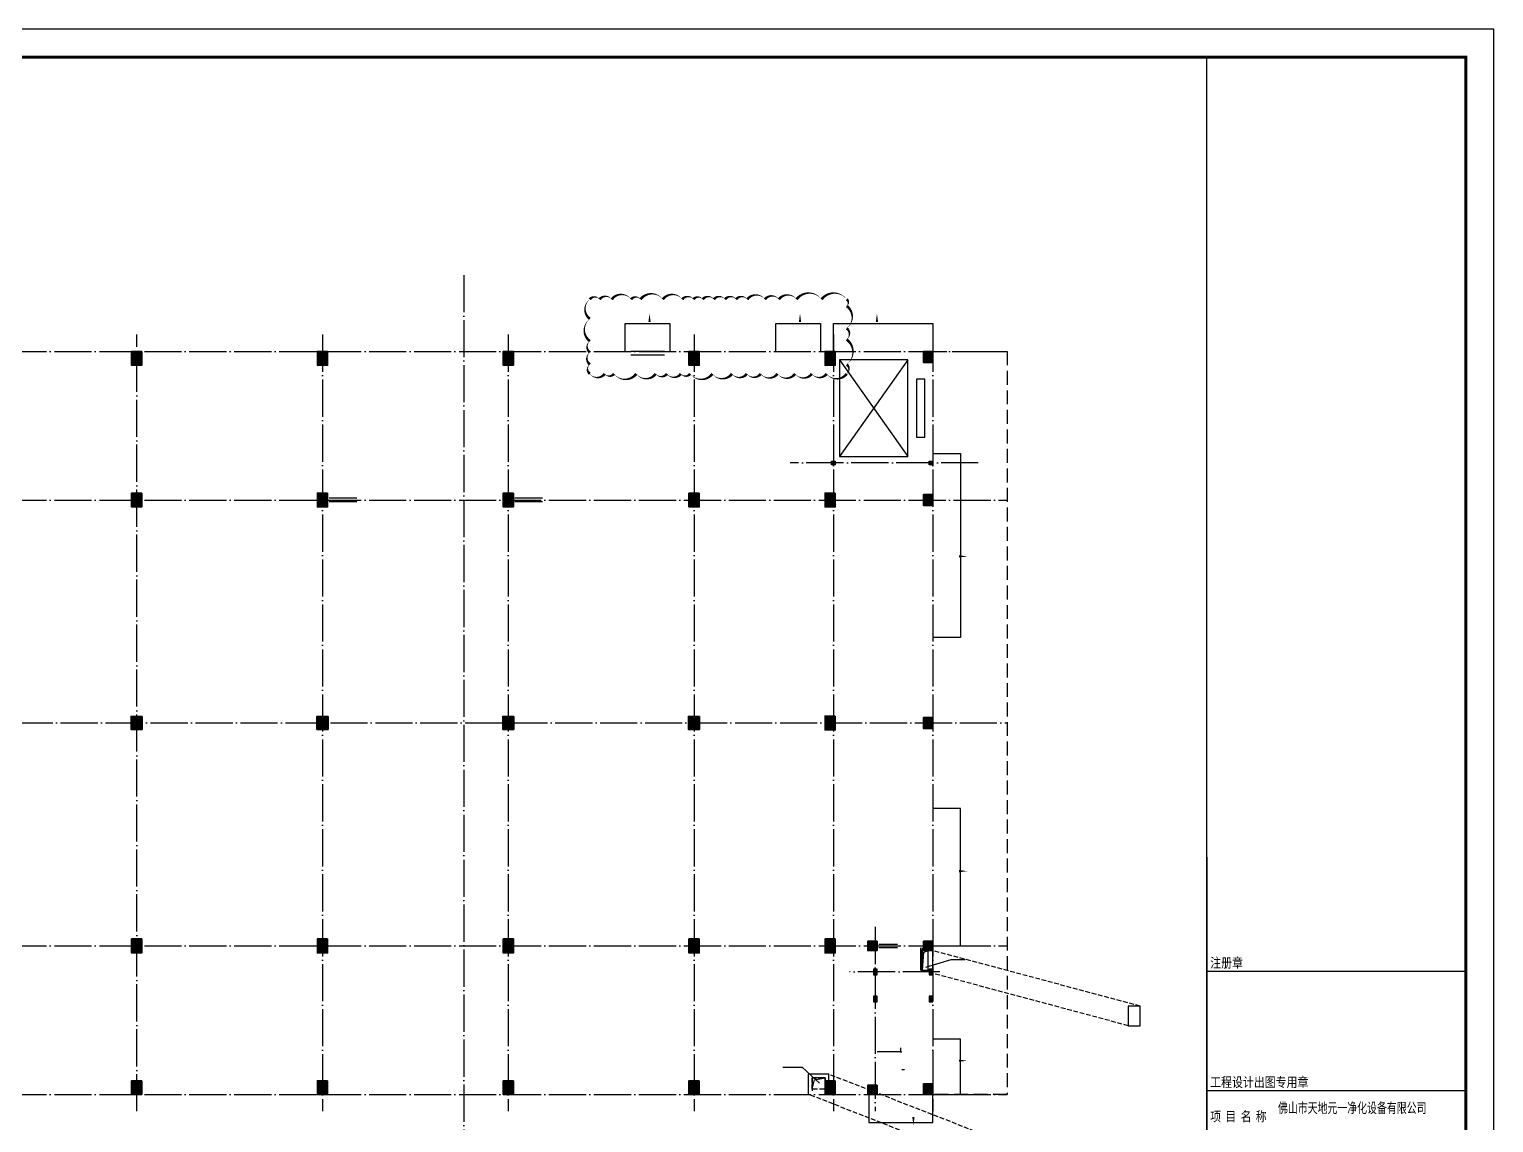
# Model space of a CAD drawing. Extents: x -1041549 to 749950, y -354245 to 17554.
# Drawn here: x -126006 to -47181, y -143382 to -84536 of the extents above; entities that cross this region are included whole.
import ezdxf

# ---------------------------------------------------------------- set-up
doc = ezdxf.new("R2010")
doc.units = 0
doc.header["$LTSCALE"] = 1000
doc.header["$MEASUREMENT"] = 0
doc.linetypes.add('DASH', pattern=[0.35, 0.25, -0.1])
doc.linetypes.add('DOTE', pattern=[2.42, 2, -0.2, 0.02, -0.2])
for name, color, linetype in [('13', 13, 'Continuous'), ('14', 1, 'Continuous'), ('DIM_SYMB', 3, 'Continuous'), ('DOTE', 1, 'Continuous'), ('EVTR', 2, 'Continuous'), ('PUB_DIM', 3, 'Continuous'), ('PUB_TITLE', 4, 'Continuous'), ('STAIR', 2, 'Continuous'), ('WALL', 4, 'Continuous'), ('填充', 8, 'Continuous')]:
    doc.layers.add(name, color=color, linetype=linetype)
doc.layers.add('DIM_MODI', color=6, linetype='Continuous', plot=False)
doc.layers.add('砼柱', color=2, linetype='Continuous', lineweight=35)
doc.styles.add('_HZTXT', font='gs_txt.shx', dxfattribs={"width": 0.8, "bigfont": 'HZTXT.shx'})
doc.styles.add('宋体', font='')
doc.styles.get('宋体').set_extended_font_data('宋体')

# ---------------------------------------------------------------- blocks, each defined once
blk = doc.blocks.new('A$Ce58e362c')
at = {"layer": '14'}
for p, q in [((15730, 44126), (15730, 1076)), ((15730, 37980), (29680, 37980)), ((15730, 31556), (29680, 31556))]:
    blk.add_line(p, q, dxfattribs=at)
blk.add_lwpolyline([(15730, 1076), (15730, 87176)], dxfattribs=at)
at = {"layer": '13', "color": 7, "style": '_HZTXT', "width": 0.85}
blk.add_text('佛山市天地元一净化设备有限公司', height=626.86, dxfattribs=at).set_placement((19568, 30290))
at = {"layer": '14', "style": '宋体', "width": 0.82}
for s, p in [('注册章', (15921, 38174)), ('工程设计出图专用章', (15921, 31749)), ('项', (15916, 29905)), ('目', (16731, 29905)), ('名', (17559, 29905)), ('称', (18367, 29905))]:
    blk.add_text(s, height=525, dxfattribs=at).set_placement(p)
blk = doc.blocks.new('1fcol')
at = {"layer": '填充'}
h = blk.add_hatch(color=256, dxfattribs=at)
h.dxf.hatch_style = 1
h.paths.add_polyline_path([(-149118, -863263), (-149668, -863263), (-149668, -864013), (-149118, -864013)])
h = blk.add_hatch(color=256, dxfattribs=at)
h.dxf.hatch_style = 1
h.paths.add_polyline_path([(-139118, -863263), (-139668, -863263), (-139668, -864013), (-139118, -864013)])
h = blk.add_hatch(color=256, dxfattribs=at)
h.dxf.hatch_style = 1
h.paths.add_polyline_path([(-129118, -863263), (-129668, -863263), (-129668, -864013), (-129118, -864013)])
h = blk.add_hatch(color=256, dxfattribs=at)
h.dxf.hatch_style = 1
h.paths.add_polyline_path([(-119118, -863263), (-119668, -863263), (-119668, -864013), (-119118, -864013)])
h = blk.add_hatch(color=256, dxfattribs=at)
h.dxf.hatch_style = 1
h.paths.add_polyline_path([(-111793, -863263), (-112343, -863263), (-112343, -864013), (-111793, -864013)])
h = blk.add_hatch(color=256, dxfattribs=at)
h.dxf.hatch_style = 1
h.paths.add_polyline_path([(-106543, -863263), (-107043, -863263), (-107043, -863863), (-106543, -863863)])
h = blk.add_hatch(color=256, dxfattribs=at)
h.dxf.hatch_style = 1
h.paths.add_polyline_path([(-149118, -870888), (-149668, -870888), (-149668, -871638), (-149118, -871638)])
h = blk.add_hatch(color=256, dxfattribs=at)
h.dxf.hatch_style = 1
h.paths.add_polyline_path([(-139118, -870888), (-139668, -870888), (-139668, -871638), (-139118, -871638)])
h = blk.add_hatch(color=256, dxfattribs=at)
h.dxf.hatch_style = 1
h.paths.add_polyline_path([(-129118, -870888), (-129668, -870888), (-129668, -871638), (-129118, -871638)])
h = blk.add_hatch(color=256, dxfattribs=at)
h.dxf.hatch_style = 1
h.paths.add_polyline_path([(-119118, -870888), (-119668, -870888), (-119668, -871638), (-119118, -871638)])
h = blk.add_hatch(color=256, dxfattribs=at)
h.dxf.hatch_style = 1
h.paths.add_polyline_path([(-111793, -870888), (-112343, -870888), (-112343, -871638), (-111793, -871638)])
h = blk.add_hatch(color=256, dxfattribs=at)
h.dxf.hatch_style = 1
h.paths.add_polyline_path([(-106543, -870963), (-107043, -870963), (-107043, -871563), (-106543, -871563)])
h = blk.add_hatch(color=256, dxfattribs=at)
h.dxf.hatch_style = 1
h.paths.add_polyline_path([(-149093, -882913), (-149693, -882913), (-149693, -883613), (-149093, -883613)])
h = blk.add_hatch(color=256, dxfattribs=at)
h.dxf.hatch_style = 1
h.paths.add_polyline_path([(-139093, -882913), (-139693, -882913), (-139693, -883613), (-139093, -883613)])
h = blk.add_hatch(color=256, dxfattribs=at)
h.dxf.hatch_style = 1
h.paths.add_polyline_path([(-129093, -882913), (-129693, -882913), (-129693, -883613), (-129093, -883613)])
h = blk.add_hatch(color=256, dxfattribs=at)
h.dxf.hatch_style = 1
h.paths.add_polyline_path([(-119093, -882913), (-119693, -882913), (-119693, -883613), (-119093, -883613)])
h = blk.add_hatch(color=256, dxfattribs=at)
h.dxf.hatch_style = 1
h.paths.add_polyline_path([(-111793, -882888), (-112343, -882888), (-112343, -883638), (-111793, -883638)])
h = blk.add_hatch(color=256, dxfattribs=at)
h.dxf.hatch_style = 1
h.paths.add_polyline_path([(-106543, -882963), (-107043, -882963), (-107043, -883563), (-106543, -883563)])
h = blk.add_hatch(color=256, dxfattribs=at)
h.dxf.hatch_style = 1
h.paths.add_polyline_path([(-149118, -894888), (-149668, -894888), (-149668, -895638), (-149118, -895638)])
h = blk.add_hatch(color=256, dxfattribs=at)
h.dxf.hatch_style = 1
h.paths.add_polyline_path([(-139118, -894888), (-139668, -894888), (-139668, -895638), (-139118, -895638)])
h = blk.add_hatch(color=256, dxfattribs=at)
h.dxf.hatch_style = 1
h.paths.add_polyline_path([(-129118, -894888), (-129668, -894888), (-129668, -895638), (-129118, -895638)])
h = blk.add_hatch(color=256, dxfattribs=at)
h.dxf.hatch_style = 1
h.paths.add_polyline_path([(-119118, -894888), (-119668, -894888), (-119668, -895638), (-119118, -895638)])
h = blk.add_hatch(color=256, dxfattribs=at)
h.dxf.hatch_style = 1
h.paths.add_polyline_path([(-111793, -894888), (-112343, -894888), (-112343, -895638), (-111793, -895638)])
h = blk.add_hatch(color=256, dxfattribs=at)
h.dxf.hatch_style = 1
h.paths.add_polyline_path([(-109543, -895013), (-110043, -895013), (-110043, -895513), (-109543, -895513)])
h = blk.add_hatch(color=256, dxfattribs=at)
h.dxf.hatch_style = 1
h.paths.add_polyline_path([(-106543, -895013), (-107043, -895013), (-107043, -895513), (-106543, -895513)])
h = blk.add_hatch(color=256, dxfattribs=at)
h.dxf.hatch_style = 1
h.paths.add_polyline_path([(-149118, -902513), (-149668, -902513), (-149668, -903263), (-149118, -903263)])
h = blk.add_hatch(color=256, dxfattribs=at)
h.dxf.hatch_style = 1
h.paths.add_polyline_path([(-139118, -902513), (-139668, -902513), (-139668, -903263), (-139118, -903263)])
h = blk.add_hatch(color=256, dxfattribs=at)
h.dxf.hatch_style = 1
h.paths.add_polyline_path([(-129118, -902513), (-129668, -902513), (-129668, -903263), (-129118, -903263)])
h = blk.add_hatch(color=256, dxfattribs=at)
h.dxf.hatch_style = 1
h.paths.add_polyline_path([(-119118, -902513), (-119668, -902513), (-119668, -903263), (-119118, -903263)])
h = blk.add_hatch(color=256, dxfattribs=at)
h.dxf.hatch_style = 1
h.paths.add_polyline_path([(-111793, -902513), (-112343, -902513), (-112343, -903263), (-111793, -903263)])
h = blk.add_hatch(color=256, dxfattribs=at)
h.dxf.hatch_style = 1
h.paths.add_polyline_path([(-109541, -902763), (-110041, -902763), (-110041, -903263), (-109541, -903263)])
h = blk.add_hatch(color=256, dxfattribs=at)
h.dxf.hatch_style = 1
h.paths.add_polyline_path([(-106543, -902763), (-107043, -902763), (-107043, -903263), (-106543, -903263)])
at = {"layer": '砼柱', "lineweight": 35}
for points in [[(-149118, -863263), (-149668, -863263), (-149668, -864013), (-149118, -864013)], [(-139118, -863263), (-139668, -863263), (-139668, -864013), (-139118, -864013)], [(-129118, -863263), (-129668, -863263), (-129668, -864013), (-129118, -864013)], [(-119118, -863263), (-119668, -863263), (-119668, -864013), (-119118, -864013)], [(-111793, -863263), (-112343, -863263), (-112343, -864013), (-111793, -864013)], [(-106543, -863263), (-107043, -863263), (-107043, -863863), (-106543, -863863)], [(-149118, -870888), (-149668, -870888), (-149668, -871638), (-149118, -871638)], [(-139118, -870888), (-139668, -870888), (-139668, -871638), (-139118, -871638)], [(-129118, -870888), (-129668, -870888), (-129668, -871638), (-129118, -871638)], [(-119118, -870888), (-119668, -870888), (-119668, -871638), (-119118, -871638)], [(-111793, -870888), (-112343, -870888), (-112343, -871638), (-111793, -871638)], [(-106543, -870963), (-107043, -870963), (-107043, -871563), (-106543, -871563)], [(-149093, -882913), (-149693, -882913), (-149693, -883613), (-149093, -883613)], [(-139093, -882913), (-139693, -882913), (-139693, -883613), (-139093, -883613)], [(-129093, -882913), (-129693, -882913), (-129693, -883613), (-129093, -883613)], [(-119093, -882913), (-119693, -882913), (-119693, -883613), (-119093, -883613)], [(-111793, -882888), (-112343, -882888), (-112343, -883638), (-111793, -883638)], [(-106543, -882963), (-107043, -882963), (-107043, -883563), (-106543, -883563)], [(-149118, -894888), (-149668, -894888), (-149668, -895638), (-149118, -895638)], [(-139118, -894888), (-139668, -894888), (-139668, -895638), (-139118, -895638)], [(-129118, -894888), (-129668, -894888), (-129668, -895638), (-129118, -895638)], [(-119118, -894888), (-119668, -894888), (-119668, -895638), (-119118, -895638)], [(-111793, -894888), (-112343, -894888), (-112343, -895638), (-111793, -895638)], [(-109543, -895013), (-110043, -895013), (-110043, -895513), (-109543, -895513)], [(-106543, -895013), (-107043, -895013), (-107043, -895513), (-106543, -895513)], [(-149118, -902513), (-149668, -902513), (-149668, -903263), (-149118, -903263)], [(-139118, -902513), (-139668, -902513), (-139668, -903263), (-139118, -903263)], [(-129118, -902513), (-129668, -902513), (-129668, -903263), (-129118, -903263)], [(-119118, -902513), (-119668, -902513), (-119668, -903263), (-119118, -903263)], [(-111793, -902513), (-112343, -902513), (-112343, -903263), (-111793, -903263)], [(-109541, -902763), (-110041, -902763), (-110041, -903263), (-109541, -903263)], [(-106543, -902763), (-107043, -902763), (-107043, -903263), (-106543, -903263)]]:
    blk.add_lwpolyline(points, close=True, dxfattribs=at)
blk = doc.blocks.new('A$C1547b172')
blk.add_blockref('1fcol', (218474, 866384))

msp = doc.modelspace()

# ---------------------------------------------------------------- linework, layer by layer
for p, q in [((-91822.9, -101869.9), (-93622.9, -101869.9)), ((-91822.9, -102069.9), (-93622.9, -102069.9)), ((-108372.9, -109769.9), (-109872.9, -109769.9)), ((-108372.9, -109969.9), (-109872.9, -109969.9)), ((-98372.9, -109769.9), (-99872.9, -109769.9)), ((-98372.9, -109969.9), (-99872.9, -109969.9)), ((-80272.9, -133769.9), (-79272.9, -133769.9)), ((-79272.9, -133969.9), (-80272.9, -133969.9)), ((-77622.9, -134119.9), (-77922.9, -134119.9)), ((-77622.9, -135169.9), (-77622.9, -134119.9)), ((-75872.9, -138878.7), (-77372.9, -138878.7)), ((-75872.9, -141869.9), (-75872.9, -138878.7)), ((-77372.9, -141869.9), (-75872.9, -141869.9))]:
    msp.add_line(p, q)
at = {"color": 8, "linetype": 'DASH'}
for p, q in [((-66202.5, -137111.9), (-77372.9, -134119.9)), ((-66852.5, -138161.9), (-78022.9, -135169.9)), ((-78897.9, -140534.9), (-79047.9, -140534.9))]:
    msp.add_line(p, q, dxfattribs=at)
at = {"color": 3}
for p, q in [((-77372.9, -139469.9), (-77372.9, -141269.9)), ((-80372.9, -141869.9), (-79072.9, -141869.9))]:
    msp.add_line(p, q, dxfattribs=at)
for points in [[(-93922.9, -101869.9), (-93922.9, -100369.9), (-91522.9, -100369.9), (-91522.9, -100369.9), (-91522.9, -101869.9)], [(-85822.9, -101869.9), (-85822.9, -100369.9), (-83422.9, -100369.9), (-83422.9, -100369.9), (-83422.9, -101869.9)], [(-82722.9, -101869.9), (-82722.9, -100369.9), (-77372.9, -100369.9), (-77372.9, -101869.9)], [(-77372.9, -107369.9), (-75872.9, -107369.9), (-75872.9, -117269.9), (-77372.9, -117269.9)], [(-77372.9, -133869.9), (-75872.9, -133869.9), (-75872.9, -126469.9), (-77372.9, -126469.9)], [(-77922.9, -135169.9), (-77849.7, -134207.3), (-77622.9, -134119.9)], [(-80372.9, -135419.9), (-80372.9, -135119.9), (-80572.9, -135119.9), (-80572.9, -135419.9), (-80372.9, -135419.9)], [(-77372.9, -135419.9), (-77372.9, -135119.9), (-77572.9, -135119.9), (-77572.9, -135419.9), (-77372.9, -135419.9)], [(-80372.9, -136869.9), (-80372.9, -136569.9), (-80572.9, -136569.9), (-80572.9, -136869.9), (-80372.9, -136869.9)], [(-77372.9, -136869.9), (-77372.9, -136569.9), (-77572.9, -136569.9), (-77572.9, -136869.9), (-77372.9, -136869.9)], [(-80822.9, -141869.9), (-80822.9, -143369.9), (-77372.9, -143369.9), (-77372.9, -141869.9)]]:
    msp.add_lwpolyline(points)
for points in [[(-82822.9, -107769.9), (-82622.9, -107769.9), (-82622.9, -107969.9), (-82822.9, -107969.9)], [(-77572.9, -107769.9), (-77372.9, -107769.9), (-77372.9, -107969.9), (-77572.9, -107969.9)], [(-78022.9, -135169.9), (-77372.9, -135169.9), (-77372.9, -134119.9), (-78022.9, -134119.9)], [(-66852.5, -138161.9), (-66202.5, -138161.9), (-66202.5, -137111.9), (-66852.5, -137111.9)]]:
    msp.add_lwpolyline(points, close=True)
at = {"color": 6}
for points in [[(-90472.9, -133569.9), (-89972.9, -133569.9), (-89972.9, -134169.9), (-90472.9, -134169.9)], [(-83122.9, -133569.9), (-82622.9, -133569.9), (-82622.9, -134169.9), (-83122.9, -134169.9)], [(-90472.9, -141269.9), (-89972.9, -141269.9), (-89972.9, -141869.9), (-90472.9, -141869.9)], [(-83122.9, -141269.9), (-82622.9, -141269.9), (-82622.9, -141869.9), (-83122.9, -141869.9)], [(-77872.9, -141269.9), (-77372.9, -141269.9), (-77372.9, -141869.9), (-77872.9, -141869.9)]]:
    msp.add_lwpolyline(points, close=True, dxfattribs=at)
at = {"color": 8, "linetype": 'DASH'}
for points in [[(-83222.9, -141569.9), (-83872.9, -141569.9), (-83872.9, -140969.9), (-83172.9, -140969.9), (-83172.9, -141569.9)], [(-69581.2, -145997.6), (-82972.9, -140769.9)], [(-70681.2, -147097.6), (-84022.9, -141869.9)]]:
    msp.add_lwpolyline(points, dxfattribs=at)
at = {"color": 8}
msp.add_lwpolyline([(-83872.9, -141569.9), (-83737.2, -141081.8), (-83172.9, -140969.9)], dxfattribs=at)
for points in [[(-82822.9, -107769.9), (-82622.9, -107769.9), (-82822.9, -107969.9), (-82622.9, -107969.9)], [(-77572.9, -107769.9), (-77372.9, -107769.9), (-77572.9, -107969.9), (-77372.9, -107969.9)], [(-80572.9, -135119.9), (-80372.9, -135119.9), (-80572.9, -135419.9), (-80372.9, -135419.9)], [(-77572.9, -135119.9), (-77372.9, -135119.9), (-77572.9, -135419.9), (-77372.9, -135419.9)], [(-80572.9, -136569.9), (-80372.9, -136569.9), (-80572.9, -136869.9), (-80372.9, -136869.9)], [(-77572.9, -136569.9), (-77372.9, -136569.9), (-77572.9, -136869.9), (-77372.9, -136869.9)]]:
    msp.add_solid(points)
at = {"layer": 'DIM_MODI'}
msp.add_lwpolyline([(-95832.3, -99069.9, 0, 150, 0.5), (-95832.3, -100119.9, 0, 150, 0.5), (-95832.3, -101319.9, 0, 150, 0.5), (-95832.3, -101919.9, 0, 150, 0.5), (-95832.3, -102569.9, 0, 150, 0.5), (-95832.3, -103077.7, 0, 150, 0.5), (-95032.3, -103077.7, 0, 150, 0.5), (-94532.3, -103077.7, 0, 150, 0.5), (-93332.3, -103077.7, 0, 150, 0.5), (-92282.3, -103077.7, 0, 150, 0.5), (-91682.3, -103077.7, 0, 150, 0.5), (-90932.3, -103077.7, 0, 150, 0.5), (-90432.3, -103077.7, 0, 150, 0.5), (-89232.3, -103077.7, 0, 150, 0.5), (-88182.3, -103077.7, 0, 150, 0.5), (-87382.3, -103077.7, 0, 150, 0.5), (-86632.3, -103077.7, 0, 150, 0.5), (-85732.3, -103077.7, 0, 150, 0.5), (-84782.3, -103077.7, 0, 150, 0.5), (-83882.3, -103077.7, 0, 150, 0.5), (-83082.3, -103077.7, 0, 150, 0.5), (-82007.8, -103077.7, 0, 150, 0.5), (-82007.8, -102577.7, 0, 150, 0.5), (-82007.8, -101227.7, 0, 150, 0.5), (-82007.8, -100627.7, 0, 150, 0.5), (-82007.8, -99427.7, 0, 150, 0.5), (-82007.8, -99069.9, 0, 150, 0.5), (-83357.8, -99069.9, 0, 150, 0.5), (-84707.8, -99069.9, 0, 150, 0.5), (-85657.8, -99069.9, 0, 150, 0.5), (-86407.8, -99069.9, 0, 150, 0.5), (-87357.8, -99069.9, 0, 150, 0.5), (-87957.8, -99069.9, 0, 150, 0.5), (-88557.8, -99069.9, 0, 150, 0.5), (-89157.8, -99069.9, 0, 150, 0.5), (-89757.8, -99069.9, 0, 150, 0.5), (-90257.8, -99069.9, 0, 150, 0.5), (-90857.8, -99069.9, 0, 150, 0.5), (-91907.8, -99069.9, 0, 150, 0.5), (-93107.8, -99069.9, 0, 150, 0.5), (-93607.8, -99069.9, 0, 150, 0.5), (-94657.8, -99069.9, 0, 150, 0.5), (-95307.8, -99069.9, 0, 150, 0.5)], format="xyseb", close=True, dxfattribs=at)
at = {"layer": 'DIM_SYMB'}
for points in [[(-92619.6, -101953.9, 0, 0, 0), (-92619.6, -99831, 0, 120, 0), (-92619.6, -100281, 0, 0, 0)], [(-84519.6, -101953.9, 0, 0, 0), (-84519.6, -99831, 0, 120, 0), (-84519.6, -100281, 0, 0, 0)], [(-80379.9, -101953.9, 0, 0, 0), (-80379.9, -99831, 0, 120, 0), (-80379.9, -100281, 0, 0, 0)], [(-77631.7, -112904.8, 0, 0, 0), (-75508.8, -112904.8, 0, 120, 0), (-75958.8, -112904.8, 0, 0, 0)], [(-77631.7, -129843, 0, 0, 0), (-75508.8, -129843, 0, 120, 0), (-75958.8, -129843, 0, 0, 0)], [(-77639.4, -140046.3, 0, 0, 0), (-75516.5, -140046.3, 0, 120, 0), (-75966.5, -140046.3, 0, 0, 0)], [(-78415.4, -141409, 0, 0, 0), (-78415.4, -143531.9, 0, 120, 0), (-78415.4, -143081.9, 0, 0, 0)]]:
    msp.add_lwpolyline(points, format="xyseb", dxfattribs=at)
at = {"layer": 'DOTE', "color": 6, "linetype": 'DOTE'}
msp.add_line((-102623, -97766.7), (-102623, -148139.5), dxfattribs=at)
at = {"layer": 'DOTE', "linetype": 'DOTE'}
for p, q in [((-120222.9, -142769.9), (-120222.9, -100969.9)), ((-110222.9, -100969.9), (-110222.9, -142769.9)), ((-100222.9, -100969.9), (-100222.9, -142769.9)), ((-90222.9, -100969.9), (-90222.9, -142769.9)), ((-82722.9, -100969.9), (-82722.9, -142769.9)), ((-77372.9, -100969.9), (-77372.9, -142769.9)), ((-187572.9, -101869.9), (-73372.9, -101869.9)), ((-74922.9, -107869.9), (-85052.3, -107869.9)), ((-187572.9, -109869.9), (-73372.9, -109869.9)), ((-172717.3, -121869.9), (-73372.9, -121869.9)), ((-80470.8, -132840.9), (-80470.8, -142769.9)), ((-187572.9, -133869.9), (-73372.9, -133869.9)), ((-76986.3, -135269.9), (-81862.6, -135269.9)), ((-187572.9, -141869.9), (-73372.9, -141869.9))]:
    msp.add_line(p, q, dxfattribs=at)
at = {"layer": 'EVTR'}
for p, q in [((-78717.9, -102319.9), (-82397.9, -102319.9)), ((-82397.9, -102319.9), (-82397.9, -107519.9)), ((-78717.9, -102319.9), (-82397.9, -107519.9)), ((-82397.9, -102319.9), (-78717.9, -107519.9)), ((-78717.9, -107519.9), (-78717.9, -102319.9)), ((-77797.9, -103359.9), (-78257.9, -103359.9)), ((-78257.9, -103359.9), (-78257.9, -106479.9)), ((-77797.9, -106479.9), (-77797.9, -103359.9)), ((-78257.9, -106479.9), (-77797.9, -106479.9)), ((-82397.9, -107519.9), (-78717.9, -107519.9))]:
    msp.add_line(p, q, dxfattribs=at)
at = {"layer": 'EVTR', "color": 8, "linetype": 'DASH', "ltscale": 3}
msp.add_lwpolyline([(-77372.9, -101869.9), (-73372.9, -101869.9), (-73372.9, -141869.9), (-77372.9, -141869.9)], dxfattribs=at)
at = {"layer": 'PUB_DIM'}
for p, q in [((-76402.9, -134623.3), (-77762.2, -135021.1)), ((-75631.9, -134623.3), (-76402.9, -134623.3)), ((-85447.9, -140385.3), (-84410.4, -140385.3)), ((-84410.4, -140385.3), (-83471.1, -141251.5))]:
    msp.add_line(p, q, dxfattribs=at)
at = {"layer": 'PUB_TITLE'}
msp.add_lwpolyline([(-204830.6, -173635.6), (-47180.6, -173635.6), (-47180.6, -84535.6), (-204830.6, -84535.6)], close=True, dxfattribs=at)
at = {"layer": 'PUB_TITLE', "const_width": 150}
msp.add_lwpolyline([(-201080.6, -172135.6), (-48680.6, -172135.6), (-48680.6, -86035.6), (-201080.6, -86035.6)], close=True, dxfattribs=at)
at = {"layer": 'STAIR'}
for p, q in [((-79107.9, -139359.9), (-79107.9, -139569.9)), ((-79107.9, -139569.9), (-80372.9, -139569.9)), ((-79107.9, -139569.9), (-79047.9, -139569.9))]:
    msp.add_line(p, q, dxfattribs=at)
at = {"layer": 'WALL'}
for p, q in [((-78022.9, -135169.9), (-78022.9, -133969.9)), ((-77922.9, -135169.9), (-77922.9, -133969.9))]:
    msp.add_line(p, q, dxfattribs=at)
for points in [[(-82972.9, -141569.9), (-82972.9, -140769.9), (-84072.9, -140769.9), (-84072.9, -141869.9)], [(-83172.9, -141569.9), (-83172.9, -140969.9), (-83872.9, -140969.9), (-83872.9, -141669.9)]]:
    msp.add_lwpolyline(points, dxfattribs=at)

# ---------------------------------------------------------------- block references
for name, p in [('A$Ce58e362c', (-78360.6, -173211.2)), ('A$C1547b172', (-189303.7, -104991.1))]:
    msp.add_blockref(name, p)

doc.saveas('drawing.dxf')
